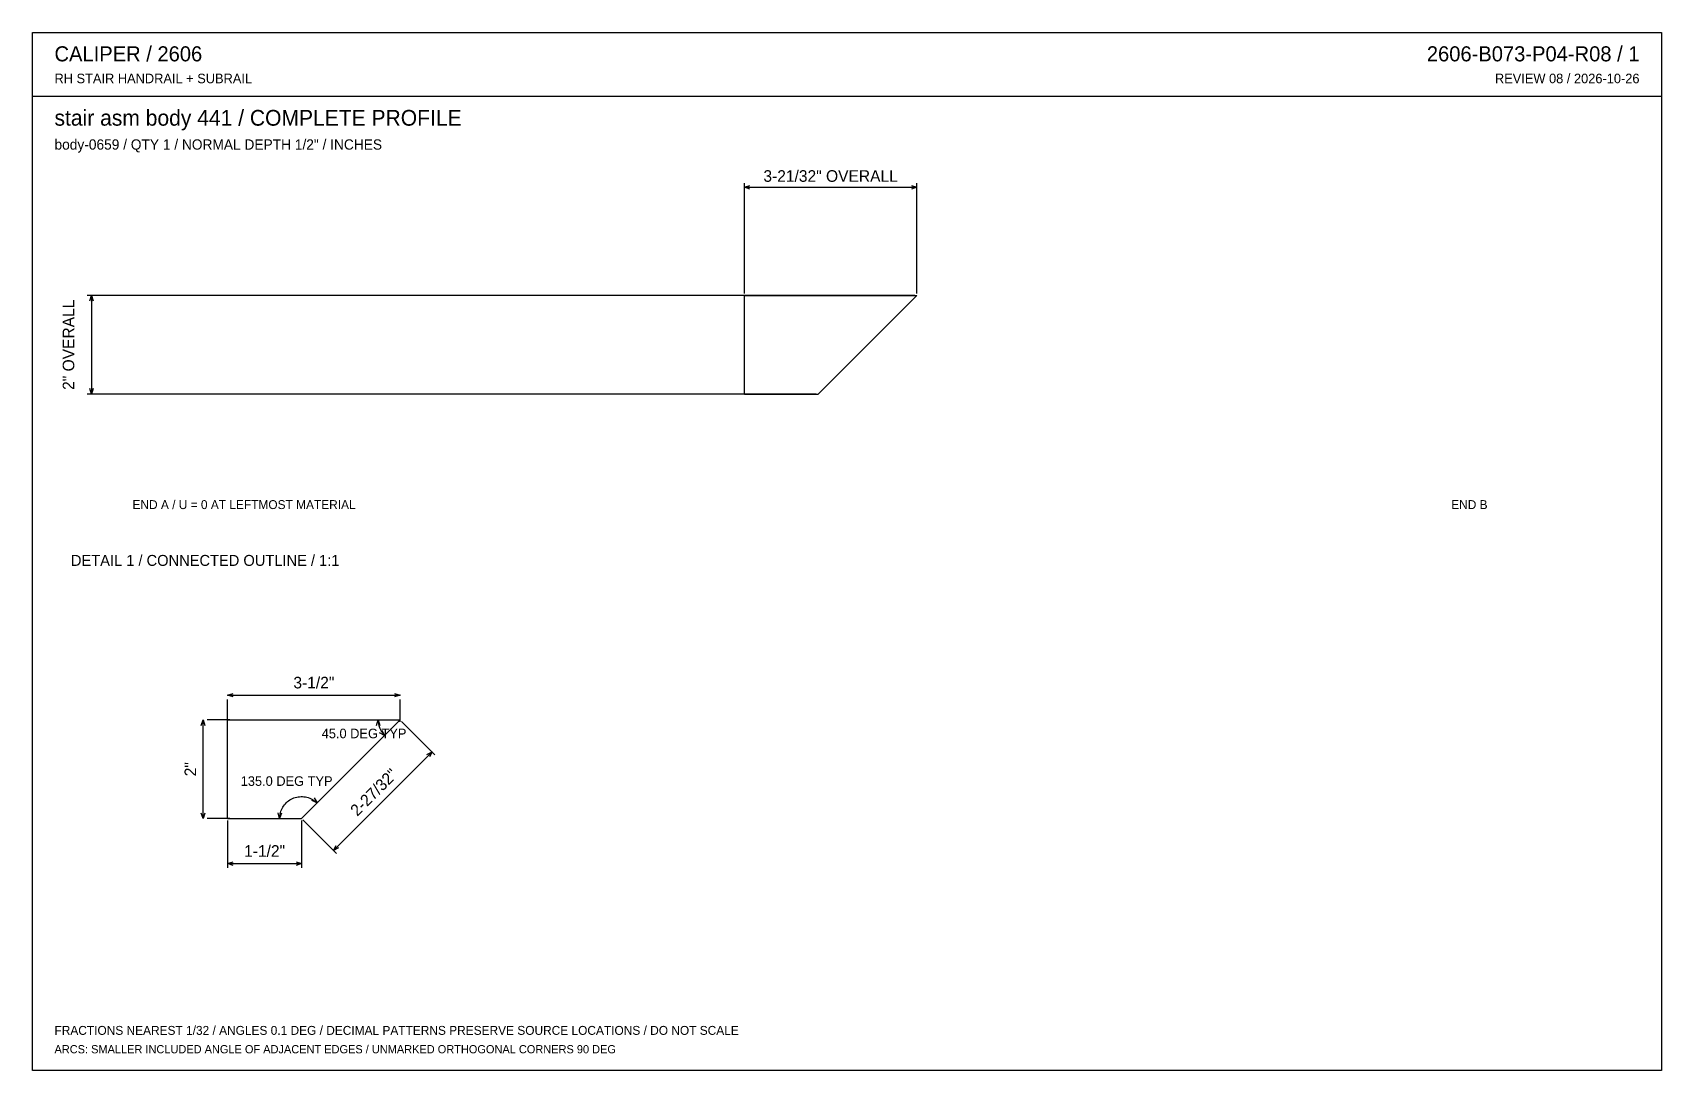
# Model space of a CAD drawing. Header units: inches. Extents: x 0.5 to 33.5, y 0.5 to 21.5.
import ezdxf
from ezdxf.enums import TextEntityAlignment as Align

# ---------------------------------------------------------------- set-up
doc = ezdxf.new("R2010")
doc.units = ezdxf.units.IN
doc.header["$MEASUREMENT"] = 0

msp = doc.modelspace()

# ---------------------------------------------------------------- linework, layer by layer
at = {"layer": 'ANNOTATION'}
for p, q in [((14.917, 16.236), (14.917, 18.472)), ((14.917, 18.389), (15.028, 18.424)), ((14.917, 18.389), (18.417, 18.389)), ((15.028, 18.354), (14.917, 18.389)), ((18.306, 18.424), (18.417, 18.389)), ((18.417, 18.389), (18.306, 18.354)), ((18.417, 16.236), (18.417, 18.472)), ((18.375, 16.194), (1.583, 16.194)), ((1.632, 16.083), (1.667, 16.194)), ((1.667, 16.194), (1.667, 14.194)), ((1.667, 16.194), (1.701, 16.083)), ((1.667, 14.194), (1.632, 14.306)), ((1.701, 14.306), (1.667, 14.194)), ((16.375, 14.194), (1.583, 14.194)), ((4.431, 8.083), (4.542, 8.118)), ((4.431, 8.083), (7.931, 8.083)), ((4.542, 8.049), (4.431, 8.083)), ((4.431, 7.542), (4.431, 8)), ((7.819, 8.118), (7.931, 8.083)), ((7.931, 8.083), (7.819, 8.049)), ((7.931, 7.542), (7.931, 8)), ((3.896, 7.472), (3.931, 7.583)), ((3.931, 5.583), (3.931, 7.583)), ((3.931, 7.583), (3.965, 7.472)), ((4.472, 7.583), (4.014, 7.583)), ((7.453, 7.472), (7.486, 7.583)), ((7.486, 7.583), (7.486, 7.573)), ((7.486, 7.583), (7.522, 7.473)), ((7.486, 7.573), (7.487, 7.563)), ((7.487, 7.563), (7.487, 7.553)), ((7.487, 7.553), (7.488, 7.543)), ((7.488, 7.543), (7.489, 7.534)), ((7.489, 7.534), (7.49, 7.524)), ((7.49, 7.524), (7.492, 7.514)), ((7.492, 7.514), (7.493, 7.504)), ((7.493, 7.504), (7.495, 7.494)), ((7.495, 7.494), (7.497, 7.484)), ((7.497, 7.484), (7.5, 7.475)), ((7.5, 7.475), (7.502, 7.465)), ((7.502, 7.465), (7.505, 7.456)), ((7.505, 7.456), (7.508, 7.446)), ((7.508, 7.446), (7.511, 7.437)), ((7.511, 7.437), (7.514, 7.427)), ((7.514, 7.427), (7.518, 7.418)), ((7.616, 7.269), (7.514, 7.324)), ((7.518, 7.418), (7.522, 7.409)), ((7.522, 7.409), (7.526, 7.4)), ((7.526, 7.4), (7.53, 7.39)), ((7.53, 7.39), (7.535, 7.382)), ((7.535, 7.382), (7.539, 7.373)), ((7.539, 7.373), (7.544, 7.364)), ((7.544, 7.364), (7.549, 7.355)), ((7.549, 7.355), (7.554, 7.347)), ((7.554, 7.347), (7.56, 7.338)), ((7.56, 7.338), (7.565, 7.33)), ((7.563, 7.373), (7.616, 7.269)), ((7.565, 7.33), (7.571, 7.322)), ((7.571, 7.322), (7.577, 7.314)), ((7.577, 7.314), (7.583, 7.306)), ((7.583, 7.306), (7.589, 7.298)), ((7.589, 7.298), (7.596, 7.291)), ((7.596, 7.291), (7.603, 7.283)), ((7.603, 7.283), (7.609, 7.276)), ((7.609, 7.276), (7.616, 7.269)), ((7.96, 7.554), (8.638, 6.876)), ((6.579, 4.935), (8.579, 6.935)), ((8.476, 6.881), (8.579, 6.935)), ((8.579, 6.935), (8.525, 6.832)), ((5.669, 5.943), (5.694, 5.96)), ((5.694, 5.96), (5.72, 5.975)), ((5.72, 5.975), (5.747, 5.988)), ((5.747, 5.988), (5.774, 5.999)), ((5.774, 5.999), (5.803, 6.009)), ((5.803, 6.009), (5.832, 6.017)), ((5.832, 6.017), (5.861, 6.022)), ((5.861, 6.022), (5.891, 6.026)), ((5.891, 6.026), (5.921, 6.028)), ((5.921, 6.028), (5.95, 6.027)), ((5.95, 6.027), (5.98, 6.025)), ((5.98, 6.025), (6.01, 6.021)), ((6.01, 6.021), (6.039, 6.014)), ((6.039, 6.014), (6.068, 6.006)), ((6.068, 6.006), (6.096, 5.996)), ((6.096, 5.996), (6.123, 5.984)), ((6.123, 5.984), (6.15, 5.97)), ((6.15, 5.97), (6.175, 5.954)), ((6.175, 5.954), (6.2, 5.937)), ((6.187, 5.999), (6.245, 5.898)), ((3.931, 5.583), (3.896, 5.694)), ((3.965, 5.694), (3.931, 5.583)), ((5.486, 5.583), (5.455, 5.696)), ((5.525, 5.693), (5.486, 5.583)), ((5.487, 5.613), (5.49, 5.643)), ((5.49, 5.643), (5.495, 5.672)), ((5.495, 5.672), (5.502, 5.702)), ((5.502, 5.702), (5.511, 5.73)), ((5.511, 5.73), (5.522, 5.758)), ((5.522, 5.758), (5.535, 5.785)), ((5.535, 5.785), (5.549, 5.811)), ((5.549, 5.811), (5.565, 5.836)), ((5.565, 5.836), (5.583, 5.86)), ((5.583, 5.86), (5.603, 5.883)), ((5.603, 5.883), (5.623, 5.905)), ((5.623, 5.905), (5.646, 5.925)), ((5.646, 5.925), (5.669, 5.943)), ((6.245, 5.898), (6.14, 5.948)), ((6.2, 5.937), (6.223, 5.918)), ((6.223, 5.918), (6.245, 5.898)), ((4.472, 5.583), (4.014, 5.583)), ((4.431, 5.542), (4.431, 4.583)), ((5.486, 5.583), (5.487, 5.613)), ((5.931, 5.542), (5.931, 4.583)), ((5.96, 5.554), (6.638, 4.876)), ((6.579, 4.935), (6.633, 5.038)), ((6.682, 4.989), (6.579, 4.935)), ((4.431, 4.667), (4.542, 4.701)), ((4.431, 4.667), (5.931, 4.667)), ((4.542, 4.632), (4.431, 4.667)), ((5.819, 4.701), (5.931, 4.667)), ((5.931, 4.667), (5.819, 4.632))]:
    msp.add_line(p, q, dxfattribs=at)
at = {"layer": 'OUTLINE'}
for p, q in [((0.472, 21.528), (33.528, 21.528)), ((0.472, 0.472), (0.472, 21.528)), ((33.528, 21.528), (33.528, 0.472)), ((0.472, 20.236), (33.528, 20.236)), ((14.917, 16.194), (18.417, 16.194)), ((14.917, 14.194), (14.917, 16.194)), ((18.417, 16.194), (16.417, 14.194)), ((14.917, 14.194), (16.417, 14.194)), ((4.431, 7.583), (7.931, 7.583)), ((4.431, 5.583), (4.431, 7.583)), ((7.931, 7.583), (5.931, 5.583)), ((4.431, 5.583), (5.931, 5.583)), ((33.528, 0.472), (0.472, 0.472))]:
    msp.add_line(p, q, dxfattribs=at)

# ---------------------------------------------------------------- texts
at = {"layer": 'ANNOTATION'}
for s, height, p in [('CALIPER / 2606', 0.30556, (0.917, 20.944)), ('RH STAIR HANDRAIL + SUBRAIL', 0.19444, (0.917, 20.5)), ('stair asm body 441 / COMPLETE PROFILE', 0.31944, (0.917, 19.639)), ('body-0659 / QTY 1 / NORMAL DEPTH 1/2" / INCHES', 0.20833, (0.917, 19.153)), ('END A / U = 0 AT LEFTMOST MATERIAL', 0.18056, (2.5, 11.861)), ('DETAIL 1 / CONNECTED OUTLINE / 1:1', 0.22222, (1.25, 10.708)), ('FRACTIONS NEAREST 1/32 / ANGLES 0.1 DEG / DECIMAL PATTERNS PRESERVE SOURCE LOCATIONS / DO NOT SCALE', 0.18056, (0.917, 1.194)), ('ARCS: SMALLER INCLUDED ANGLE OF ADJACENT EDGES / UNMARKED ORTHOGONAL CORNERS 90 DEG', 0.16667, (0.917, 0.819))]:
    msp.add_text(s, height=height, dxfattribs=at).set_placement(p)
for s, height, p in [('2606-B073-P04-R08 / 1', 0.30556, (33.083, 20.944)), ('REVIEW 08 / 2026-10-26', 0.19444, (33.083, 20.5)), ('END B', 0.1806, (30, 11.861))]:
    msp.add_text(s, height=height, dxfattribs=at).set_placement(p, align=Align.RIGHT)
for s, height, p in [('3-21/32" OVERALL', 0.23611, (16.667, 18.5)), ('3-1/2"', 0.2361, (6.181, 8.222)), ('45.0 DEG TYP', 0.19444, (7.199, 7.211)), ('135.0 DEG TYP', 0.19444, (5.628, 6.245)), ('1-1/2"', 0.2361, (5.181, 4.806))]:
    msp.add_text(s, height=height, dxfattribs=at).set_placement(p, align=Align.CENTER)
for s, rotation, p in [('2" OVERALL', 90, (1.319, 15.194)), ('2"', 90, (3.792, 6.583)), ('2-27/32"', 45, (7.481, 6.033))]:
    msp.add_text(s, height=0.2361, rotation=rotation, dxfattribs=at).set_placement(p, align=Align.CENTER)

doc.saveas('drawing.dxf')
